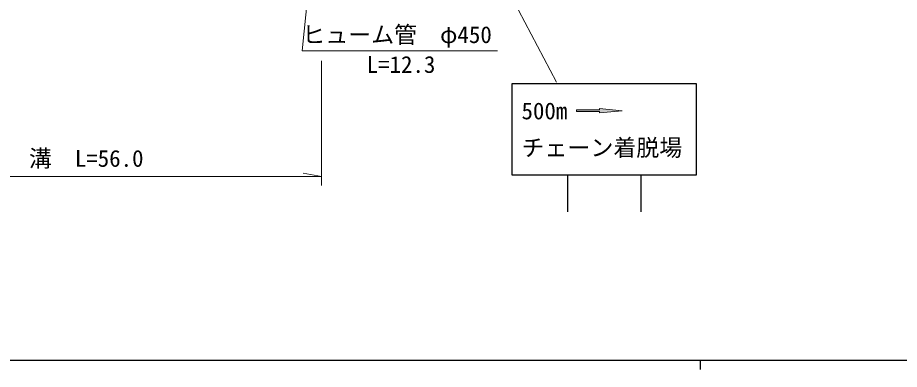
# Model space of a CAD drawing. Units: millimetres, scale not verified. Extents: x 40000 to 680000, y 20000 to 380000.
# Drawn here: x 93703 to 189700, y 204000 to 242288 of the extents above; entities that cross this region are included whole.
import ezdxf
from ezdxf.enums import TextEntityAlignment as Align

# ---------------------------------------------------------------- set-up
doc = ezdxf.new("R2010")
doc.units = ezdxf.units.MM
doc.header["$LTSCALE"] = 1000
for name, color, linetype, lineweight in [('M-STR-HTXT', 7, 'Continuous', 13), ('M-STR-STRC', 7, 'Continuous', 25), ('M-TTL-BAND', 7, 'Continuous', 25)]:
    doc.layers.add(name, color=color, linetype=linetype, lineweight=lineweight)
doc.styles.add('ＭＳ ゴシック', font='')
doc.styles.get('ＭＳ ゴシック').set_extended_font_data('MS Gothic')

msp = doc.modelspace()

# ---------------------------------------------------------------- hatches: boundary and pattern name
at = {"layer": 'M-STR-HTXT'}
msp.add_hatch(color=256, dxfattribs=at).paths.add_polyline_path([(159536, 232160), (157036, 232385), (157036, 232235), (154536, 232235), (154536, 232085), (157036, 232085), (157036, 231935)])

# ---------------------------------------------------------------- linework, layer by layer
for p, q in [((137359, 263823), (152354, 235272)), ((126789, 224000), (126789, 237601)), ((157036, 232385), (157036, 232235)), ((157036, 232385), (159536, 232160)), ((157036, 232235), (154536, 232235)), ((154536, 232235), (154536, 232085)), ((157036, 232085), (154536, 232085)), ((159536, 232160), (157036, 231935)), ((157036, 232085), (157036, 231935)), ((126789, 225000), (70548, 225000)), ((126789, 225000), (124789, 225350))]:
    msp.add_line(p, q, dxfattribs=at)
msp.add_lwpolyline([(125284, 244776), (124691, 238670), (145941, 238670)], dxfattribs=at)
at = {"layer": 'M-STR-STRC'}
for p, q in [((147561, 235134), (167561, 235134)), ((147561, 225134), (147561, 235134)), ((167561, 235134), (167561, 225134)), ((167561, 225134), (147561, 225134)), ((153561, 225134), (153561, 221134)), ((161561, 225134), (161561, 221134))]:
    msp.add_line(p, q, dxfattribs=at)
at = {"layer": 'M-TTL-BAND'}
for p, q in [((40000, 205000), (579000, 205000)), ((168000, 205000), (168000, 204000))]:
    msp.add_line(p, q, dxfattribs=at)

# ---------------------------------------------------------------- texts
at = {"layer": 'M-STR-HTXT', "style": 'ＭＳ ゴシック'}
for s, p in [('ヒューム管\u3000φ450', (124691, 238970)), ('L=12.3', (131704, 235724))]:
    msp.add_text(s, height=1833, dxfattribs=at).set_placement(p, align=Align.BOTTOM_LEFT)
msp.add_text('側\u3000溝\u3000L=56.0', height=1833, dxfattribs=at).set_placement((98669, 225500), align=Align.BOTTOM_CENTER)
at = {"layer": 'M-STR-STRC', "style": 'ＭＳ ゴシック'}
for s, p in [('500m', (148561, 232134)), ('チェーン着脱場', (148561, 228134))]:
    msp.add_text(s, height=1833, dxfattribs=at).set_placement(p, align=Align.MIDDLE_LEFT)

doc.saveas('drawing.dxf')
